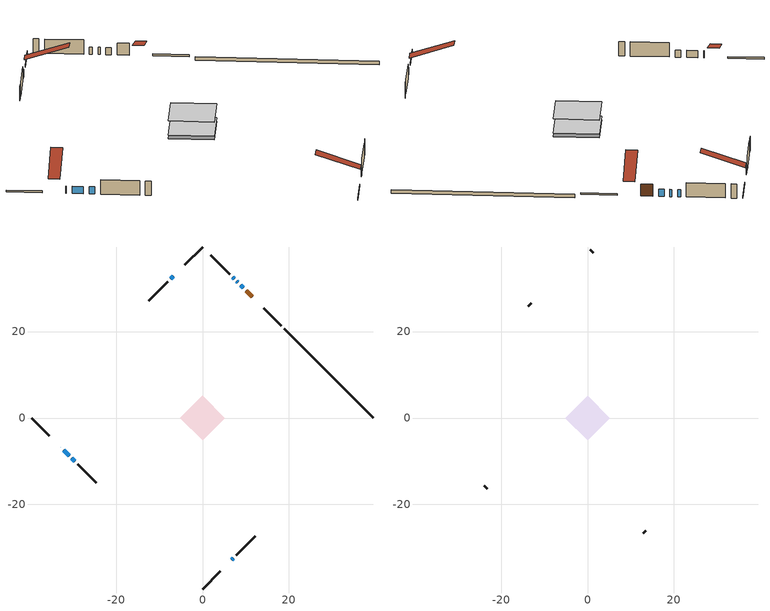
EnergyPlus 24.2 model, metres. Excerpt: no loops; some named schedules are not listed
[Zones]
conditioned space
 floor adiabatic (Floor2 construction): -5.17,0 0,5.17 5.17,0 0,-5.17 z0.46
 floor adiabatic (AdiabaticFloorConstruction): -5.17,0 0,5.17 5.17,0 0,-5.17 z0.46
 floor foundation (Slab1 construction): -5.17,0.01 -0.01,5.17 5.17,-0.01 0.01,-5.17 z-0.15
 wall outside (RimJoist1 construction): 0,-39.56 4.09,-35.48 / -39.56,0 -35.48,-4.09 / 0,39.56 -4.09,35.48 / 18.21,21.35 14.12,25.44 z0.46:0.76
 wall outside (AdiabaticWallConstruction 1): 11.48,28.08 10.13,29.43 z0.46:2.49
 wall outside (AdiabaticWallConstruction): -32.84,-6.73 -32.77,-6.79 / -32.12,-7.45 -30.86,-8.7 / -30.2,-9.36 -29.57,-9.99 / 6.73,-32.84 7.17,-32.39 / -6.73,32.84 -7.36,32.21 / 9.47,30.09 8.84,30.72 / 8.19,31.37 7.97,31.59 / 7.32,32.25 6.99,32.57 z0.46:1.68
 wall outside (Wall1 construction): 7.82,-31.74 12.2,-27.36 / -28.92,-10.64 -24.54,-15.02 / -8.01,31.55 -12.39,27.18 / 6.34,33.23 1.96,37.6 z0.46:2.9
 wall foundation (FoundationWall1 construction): 39.56,0 18.87,20.7 z-0.15:0.46
 window (WindowConstruction 7): -32.83,-6.73 -32.77,-6.79 z0.46:1.68
 window (WindowConstruction): -32.11,-7.45 -30.86,-8.7 z0.46:1.68
 window (WindowConstruction 1): -30.2,-9.36 -29.57,-9.99 z0.46:1.68
 window (WindowConstruction 2): 6.73,-32.83 7.17,-32.39 z0.46:1.68
 window (WindowConstruction 3): -6.73,32.83 -7.36,32.21 z0.46:1.68
 window (WindowConstruction 4): 9.47,30.09 8.84,30.72 z0.46:1.68
 window (WindowConstruction 5): 8.19,31.38 7.97,31.59 z0.46:1.68
 window (WindowConstruction 6): 7.32,32.25 6.99,32.57 z0.46:1.68
 door (Door): 11.48,28.08 10.13,29.43 z0.46:2.49
 ceiling adiabatic (AdiabaticFloorConstruction): 0,-5.17 5.17,0 0,5.17 -5.17,0 z0.46
attic - vented
 floor to conditioned space (Floor1 construction Reversed): -5.17,0 0,5.17 5.17,0 0,-5.17 z2.9
 wall outside (Wall2 construction): 12.86,-26.71 13.5,-26.06 / -23.89,-15.68 -23.24,-16.32 / -13.04,26.52 -13.69,25.87 / 1.3,38.26 0.66,38.91 z0.46:2.9
 roof outside (Roof1 construction): 6.07,-33.49,2.9 1.03,-28.45,5.27 -0.29,-29.78,5.27 4.74,-34.82,2.9; -33.49,-6.07,2.9 -28.45,-1.03,5.27 -29.78,0.29,5.27 -34.82,-4.74,2.9; -6.07,33.49,2.9 -1.03,28.45,5.27 0.29,29.78,5.27 -4.74,34.82,2.9; 12.14,27.42,2.9 7.1,22.39,5.27 8.43,21.06,5.27 13.47,26.1,2.9
[Building]
Building 1: Terrain=Suburbs
[Site:Location]
Windsor AP_ON: Latitude {deg}=42.28; Longitude {deg}=-82.96; Time Zone {hr}=-5; Elevation {m}=190; Keep Site Location Information=Yes
[Site:GroundTemperature:Shallow]
6.34957, 4.46684, 4.31606, 5.20952, 8.79623, 12.3662, 15.4612, 17.4219, 17.5884, 15.9938, 12.9777, 9.51722
[Site:WaterMainsTemperature]
Calculation Method=Schedule; Temperature Schedule=mains temperature schedule
[Material] Roughness=Rough; Thermal Absorptance=0.9
Name | Thickness {m} | Conductivity {W/m-K} | Density {kg/m3} | Specific Heat {J/kg-K} | Solar Absorptance | Visible Absorptance
asphalt or fiberglass shingles | 0.00635 | 0.162714 | 1121.4 | 1465.45 | 0.4 | 0.4
ceiling loosefill ins | 0.254 | 0.0480833 | 16.02 | 1046.75 | 0.7 | 0.7
ceiling stud and cavity | 0.1397 | 0.143208 | 65.682 | 1177.47 | 0.7 | 0.7
concrete 4.0 in. | 0.1016 | 1.803125 | 2242.8 | 837.4 | 0.7 | 0.7
concrete 8.0 in. | 0.2032 | 1.803125 | 2242.8 | 837.4 | 0.7 | 0.7
door material | 0.04445 | 0.053851 | 512.64 | 1214.23 | 0.7 | 0.7
exterior vertical ins | 0.00347186 | 0.029427 | 32.04 | 1214.23 | 0.7 | 0.7
floor covering | 0.0127 | 0.0433444 | 54.468 | 1339.84 | 0.6 | 0.6
floor rigid ins; wall rigid ins | 0.512978 | 0.029427 | 32.04 | 1214.23 | 0.7 | 0.7
floor stud and cavity | 0.1397 | 0.102121 | 92.3553 | 1139.71 | 0.7 | 0.7
floor stud and cavity 1 | 0.1397 | 1.75129 | 37.0049 | 1207.88 | 0.7 | 0.7
furniture material conditioned space 1 | 0.1524 | 0.115458 | 640.8 | 1214.23 | 0.6 | 0.6
gypsum board | 0.0127 | 0.160291 | 801 | 837.4 | 0.6 | 0.6
gypsum board 1 | 0.0127 | 0.160291 | 801 | 837.4 | 0.7 | 0.7
osb sheathing 0.5 in. | 0.0127 | 0.115458 | 512.64 | 1214.23 | 0.7 | 0.7
osb sheathing 0.75 in. | 0.01905 | 0.115458 | 512.64 | 1214.23 | 0.7 | 0.7
rim joist stud and cavity | 0.0508 | 0.194335 | 50.32683 | 1063.81 | 0.6 | 0.6
wall stud and cavity | 0.1397 | 1.44277 | 139.0536 | 1170.24 | 0.7 | 0.7
wall stud and cavity 1 | 0.0889 | 6.1454 | 50.32683 | 1063.81 | 0.6 | 0.6
wall stud and cavity 2 | 0.0889 | 0.380278 | 52.3479 | 1209.89 | 0.7 | 0.7
wall stud and cavity 3 | 0.0889 | 0.391764 | 83.0341 | 1211.67 | 0.7 | 0.7
wood siding | 0.0254 | 0.102417 | 544.68 | 1172.36 | 0.25 | 0.25
wood siding 1 | 0.00254 | 0.102417 | 544.68 | 1172.36 | 0.25 | 0.25
wood siding 2; wood siding 3; wood siding 4 | 0.0254 | 0.102417 | 544.68 | 1172.36 | 0.7 | 0.7
[WindowMaterial:SimpleGlazingSystem]
Name | U-Factor {W/m2-K} | Solar Heat Gain Coefficient
WindowMaterial | 5.06818 | 0.6
WindowMaterial 1 | 3.09792 | 0.54
WindowMaterial 2 | 4.87286 | 0.56
WindowMaterial 3 | 6.867541 | 0.7
WindowMaterial 4 | 3.12176 | 0.46
WindowMaterial 5 | 3.1405 | 0.45
[Construction]
AdiabaticFloorConstruction: floor stud and cavity 1, floor rigid ins, osb sheathing 0.75 in., floor covering
AdiabaticWallConstruction: wood siding 3, wall rigid ins, wall stud and cavity 2, gypsum board
AdiabaticWallConstruction 1: wood siding 4, wall rigid ins, wall stud and cavity 2, gypsum board
Door: door material
Floor1 construction Reversed: gypsum board, ceiling stud and cavity, ceiling loosefill ins
Floor2 construction: floor stud and cavity, osb sheathing 0.75 in., floor covering
FoundationWall1 construction: concrete 8.0 in., gypsum board 1
furniture construction conditioned space 1: furniture material conditioned space 1
PartitionWallConstruction: gypsum board, wall stud and cavity 3, gypsum board
RimJoist1 construction: wood siding 2, rim joist stud and cavity
Roof1 construction: asphalt or fiberglass shingles
Slab1 construction: concrete 4.0 in.
Wall1 construction: wood siding, osb sheathing 0.5 in., wall stud and cavity, gypsum board
Wall2 construction: wood siding 1, wall stud and cavity 1
WindowConstruction; WindowConstruction 3; WindowConstruction 4: WindowMaterial
WindowConstruction 1: WindowMaterial 1
WindowConstruction 2: WindowMaterial 2
WindowConstruction 5: WindowMaterial 3
WindowConstruction 6: WindowMaterial 4
WindowConstruction 7: WindowMaterial 5
[Zone] Multiplier=1; Part of Total Floor Area=Yes
Name | Volume {m3}
attic - vented | 20.6301
conditioned space | 176.2
[Space]
Name | Zone | Volume {m3}
attic - vented 1 | attic - vented | 20.6301
conditioned space 1 | conditioned space | 176.2
[ZoneInfiltration:EffectiveLeakageArea]
infil attic - vented 1: Zone or Space=attic - vented 1; Schedule=Always On Discrete; Effective Air Leakage Area {cm2}=2378.22; Stack Coefficient=0.000334713; Wind Coefficient=1.23611e-05
[ZoneMixing]
whole house fan mix: Zone or Space=attic - vented; Schedule=Always On Continuous; Design Flow Rate Calculation Method=Flow/Zone; Design Flow Rate {m3/s}=0; Source Zone or Space=conditioned space
[SurfaceProperty:ExposedFoundationPerimeter]
Slab1: Exposed Perimeter Calculation Method=TotalExposedPerimeter; Total Exposed Perimeter {m}=29.27
[InternalMass] Zone or ZoneList=conditioned space; Space or SpaceList=conditioned space 1
Name | Construction | Surface Area {m2}
furniture mass conditioned space 1 | furniture construction conditioned space 1 | 64.2365
partition wall mass | PartitionWallConstruction | 107.046
[Lights]
interior lighting: Zone or ZoneList or Space or SpaceList=conditioned space 1; Schedule=interior lighting schedule; Design Level Calculation Method=LightingLevel; Lighting Level {W}=343.2; Return Air Fraction=0; Fraction Radiant=0.6; Fraction Visible=0.2; Fraction Replaceable=1
[People]
occupants: Zone or ZoneList or Space or SpaceList=conditioned space 1; Number of People Schedule=occupants schedule; Number of People Calculation Method=People; Number of People=3; Fraction Radiant=0.314171; Sensible Heat Fraction=0.56303; Activity Level Schedule=occupants activity schedule; Carbon Dioxide Generation Rate {m3/s-W}=0; Enable ASHRAE 55 Comfort Warnings=No; Mean Radiant Temperature Calculation Type=EnclosureAveraged
[ElectricEquipment] Zone or ZoneList or Space or SpaceList=conditioned space 1; Design Level Calculation Method=EquipmentLevel
Name | Schedule | Design Level {W} | Fraction Latent | Fraction Radiant | Fraction Lost
clothes dryer | clothes dryer schedule | 140.772 | 0.015 | 0.081 | 0.85
clothes washer | clothes washer schedule | 32.1985 | 0.03 | 0.162 | 0.7
cooking range | cooking range schedule | 215.147 | 0.08 | 0.432 | 0.2
dishwasher | dishwasher schedule | 66.8632 | 0.3 | 0.18 | 0.4
fridge | fridge schedule | 72.9452 | 0 | 0.6 | 0
mech vent bath fan 0 | mech vent bath fan 0 schedule | 25.1 | 0 | 0 | 1
mech vent house fan | mech vent house fan schedule | 0 | 0 | 0 | 1
mech vent house fan cfis | mech vent house fan cfis schedule | 0 | 0 | 0 | 0
misc plug loads | misc plug loads schedule | 494.7 | 0.045 | 0.513 | 0.1
whole house fan | Always On Discrete | 0 | 0 | 0 | 1
[OtherEquipment] Zone or ZoneList or Space or SpaceList=conditioned space 1; Design Level Calculation Method=EquipmentLevel
Name | Fuel Type | Schedule | Design Level {W} | Fraction Latent | Fraction Radiant | Fraction Lost
clothes dryer 1 | Electricity | clothes dryer schedule | 0 | 0.015 | 0.081 | 0.85
cooking range 1 | Electricity | cooking range schedule | 0 | 0.08 | 0.432 | 0.2
general water use latent | None | general water use schedule | 62.594 | 1 | 0 | 0
general water use sensible | None | general water use schedule | -61.6891 | 0 | 0.6 | 0
mech vent house fan latent load | None | Always On Discrete | 0 | 1 | 0 | 0
mech vent house fan sensible load | None | Always On Discrete | 0 | 0 | 0 | 0
water heater energy adjustment1 | NaturalGas | Always On Discrete | 0.01 | 0 | 0 | 1
[ZoneInfiltration:DesignFlowRate] Zone or ZoneList or Space or SpaceList=conditioned space 1; Schedule=Always On Discrete; Design Flow Rate Calculation Method=Flow/Zone; Design Flow Rate {m3/s}=0
infil flow; natural vent flow; whole house fan flow
[AvailabilityManager:Scheduled]
furnace airloop Availability Manager: Schedule=Always On Discrete
[Foundation:Kiva]
Foundation Kiva 1: Initial Indoor Air Temperature {C}=18; Wall Height Above Grade {m}=0.460004; Wall Depth Below Slab {m}=0.2032; Custom Block Material Name 1=exterior vertical ins; Custom Block Depth 1 {m}=0.609996; Custom Block X Position 1 {m}=0.2159; Custom Block Z Position 1 {m}=0
[Foundation:Kiva:Settings]
Soil Conductivity {W/m-K}=0.849921; Soil Density {kg/m3}=1842.3; Soil Specific Heat {J/kg-K}=418.7; Ground Solar Absorptivity=0.9; Ground Thermal Absorptivity=0.9; Ground Surface Roughness {m}=0.03; Far-Field Width {m}=40; Deep-Ground Boundary Condition=ZeroFlux; Deep-Ground Depth {m}=40; Minimum Cell Dimension {m}=0.2; Maximum Cell Growth Coefficient=3; Simulation Timestep=Timestep
[Exterior:Lights]
exterior lighting: Schedule=exterior lighting schedule; Design Level {W}=75.6
[EnergyManagementSystem:GlobalVariable]
furnace_airloop_Fan_RTF
infil_program_Qfan
infil_program_Qinf
natural_vent_program_Qnv
natural_vent_program_Qwhf
[EnergyManagementSystem:Sensor]
Name | Output:Variable or Output:Meter Index Key | Output:Variable or Output:Meter
airflow_gain | infil flow | Infiltration Sensible Heat Gain Energy
airflow_gain_1 | natural vent flow | Infiltration Sensible Heat Gain Energy
airflow_gain_2 | whole house fan flow | Infiltration Sensible Heat Gain Energy
airflow_loss | infil flow | Infiltration Sensible Heat Loss Energy
airflow_loss_1 | natural vent flow | Infiltration Sensible Heat Loss Energy
airflow_loss_2 | whole house fan flow | Infiltration Sensible Heat Loss Energy
clg_load_cond |  | Cooling:EnergyTransfer:Zone:CONDITIONED SPACE
clg_sp_s; clg_sp_s_1 | cooling setpoint | Schedule Value
clothes_dryer_exhaust_0_sch_s | clothes dryer exhaust 0 schedule | Schedule Value
cool_season | cooling season schedule | Schedule Value
htg_load_cond |  | Heating:EnergyTransfer:Zone:CONDITIONED SPACE
htg_sp_s; htg_sp_s_1 | heating setpoint | Schedule Value
ig_ee_conv | clothes dryer | Electric Equipment Convective Heating Energy
ig_ee_conv_2 | cooking range | Electric Equipment Convective Heating Energy
ig_ee_conv_4 | fridge | Electric Equipment Convective Heating Energy
ig_ee_conv_5 | misc plug loads | Electric Equipment Convective Heating Energy
ig_ee_conv_6 | whole house fan | Electric Equipment Convective Heating Energy
ig_ee_rad | clothes dryer | Electric Equipment Radiant Heating Energy
ig_ee_rad_2 | cooking range | Electric Equipment Radiant Heating Energy
ig_ee_rad_4 | fridge | Electric Equipment Radiant Heating Energy
ig_ee_rad_5 | misc plug loads | Electric Equipment Radiant Heating Energy
ig_ee_rad_6 | whole house fan | Electric Equipment Radiant Heating Energy
ig_lgt_conv | interior lighting | Lights Convective Heating Energy
ig_lgt_rad | interior lighting | Lights Radiant Heating Energy
ig_lgt_vis | interior lighting | Lights Visible Radiation Heating Energy
ig_oe_conv | clothes dryer 1 | Other Equipment Convective Heating Energy
ig_oe_conv_1 | cooking range 1 | Other Equipment Convective Heating Energy
ig_oe_conv_2 | general water use latent | Other Equipment Convective Heating Energy
ig_oe_conv_3 | general water use sensible | Other Equipment Convective Heating Energy
ig_oe_conv_4 | water heater energy adjustment1 | Other Equipment Convective Heating Energy
ig_oe_rad | clothes dryer 1 | Other Equipment Radiant Heating Energy
ig_oe_rad_1 | cooking range 1 | Other Equipment Radiant Heating Energy
ig_oe_rad_2 | general water use latent | Other Equipment Radiant Heating Energy
ig_oe_rad_3 | general water use sensible | Other Equipment Radiant Heating Energy
ig_oe_rad_4 | water heater energy adjustment1 | Other Equipment Radiant Heating Energy
ig_ppl_conv | occupants | People Convective Heating Energy
ig_ppl_rad | occupants | People Radiant Heating Energy
im_conv | furniture mass conditioned space 1 | Surface Inside Face Convection Heat Gain Energy
im_conv_1 | partition wall mass | Surface Inside Face Convection Heat Gain Energy
im_ig | furniture mass conditioned space 1 | Surface Inside Face Internal Gains Radiation Heat Gain Energy
im_ig_1 | partition wall mass | Surface Inside Face Internal Gains Radiation Heat Gain Energy
im_lgt | furniture mass conditioned space 1 | Surface Inside Face Lights Radiation Heat Gain Energy
im_lgt_1 | partition wall mass | Surface Inside Face Lights Radiation Heat Gain Energy
im_sol | furniture mass conditioned space 1 | Surface Inside Face Solar Radiation Heat Gain Energy
im_sol_1 | partition wall mass | Surface Inside Face Solar Radiation Heat Gain Energy
im_surf | furniture mass conditioned space 1 | Surface Inside Face Net Surface Thermal Radiation Heat Gain Energy
im_surf_1 | partition wall mass | Surface Inside Face Net Surface Thermal Radiation Heat Gain Energy
mech_vent_bath_fan_0_sch_s | mech vent bath fan 0 schedule | Schedule Value
mv_conv | mech vent bath fan 0 | Electric Equipment Convective Heating Energy
mv_conv_1 | mech vent house fan | Electric Equipment Convective Heating Energy
mv_conv_2 | mech vent house fan cfis | Electric Equipment Convective Heating Energy
mv_conv_3 | mech vent house fan latent load | Other Equipment Convective Heating Energy
mv_conv_4 | mech vent house fan sensible load | Other Equipment Convective Heating Energy
mv_rad | mech vent bath fan 0 | Electric Equipment Radiant Heating Energy
mv_rad_1 | mech vent house fan | Electric Equipment Radiant Heating Energy
mv_rad_2 | mech vent house fan cfis | Electric Equipment Radiant Heating Energy
mv_rad_3 | mech vent house fan latent load | Other Equipment Radiant Heating Energy
mv_rad_4 | mech vent house fan sensible load | Other Equipment Radiant Heating Energy
natural_vent_s | natural vent schedule | Schedule Value
out_pb_s |  | Site Outdoor Air Barometric Pressure
out_wt_s |  | Site Outdoor Air Humidity Ratio
site_vw_s |  | Site Wind Speed
ss_back_out | Window1 | Surface Window Shortwave from Zone Back Out Window Heat Transfer Rate
ss_back_out_1 | Window2 | Surface Window Shortwave from Zone Back Out Window Heat Transfer Rate
ss_back_out_2 | Window4 | Surface Window Shortwave from Zone Back Out Window Heat Transfer Rate
ss_back_out_3 | Window5 | Surface Window Shortwave from Zone Back Out Window Heat Transfer Rate
ss_back_out_4 | Window6 | Surface Window Shortwave from Zone Back Out Window Heat Transfer Rate
ss_back_out_5 | Window7 | Surface Window Shortwave from Zone Back Out Window Heat Transfer Rate
ss_back_out_6 | Window8 | Surface Window Shortwave from Zone Back Out Window Heat Transfer Rate
ss_back_out_7 | Window9 | Surface Window Shortwave from Zone Back Out Window Heat Transfer Rate
ss_conv | Door1 | Surface Inside Face Convection Heat Gain Energy
ss_conv_1 | Window1 | Surface Inside Face Convection Heat Gain Energy
ss_conv_2 | Window2 | Surface Inside Face Convection Heat Gain Energy
ss_conv_3 | Window4 | Surface Inside Face Convection Heat Gain Energy
ss_conv_4 | Window5 | Surface Inside Face Convection Heat Gain Energy
ss_conv_5 | Window6 | Surface Inside Face Convection Heat Gain Energy
ss_conv_6 | Window7 | Surface Inside Face Convection Heat Gain Energy
ss_conv_7 | Window8 | Surface Inside Face Convection Heat Gain Energy
ss_conv_8 | Window9 | Surface Inside Face Convection Heat Gain Energy
ss_ig | Door1 | Surface Inside Face Internal Gains Radiation Heat Gain Energy
ss_ig_1 | Window1 | Surface Inside Face Internal Gains Radiation Heat Gain Energy
ss_ig_2 | Window2 | Surface Inside Face Internal Gains Radiation Heat Gain Energy
ss_ig_3 | Window4 | Surface Inside Face Internal Gains Radiation Heat Gain Energy
ss_ig_4 | Window5 | Surface Inside Face Internal Gains Radiation Heat Gain Energy
ss_ig_5 | Window6 | Surface Inside Face Internal Gains Radiation Heat Gain Energy
ss_ig_6 | Window7 | Surface Inside Face Internal Gains Radiation Heat Gain Energy
ss_ig_7 | Window8 | Surface Inside Face Internal Gains Radiation Heat Gain Energy
ss_ig_8 | Window9 | Surface Inside Face Internal Gains Radiation Heat Gain Energy
ss_lgt | Door1 | Surface Inside Face Lights Radiation Heat Gain Energy
ss_sol | Door1 | Surface Inside Face Solar Radiation Heat Gain Energy
ss_surf | Door1 | Surface Inside Face Net Surface Thermal Radiation Heat Gain Energy
ss_surf_1 | Window1 | Surface Inside Face Net Surface Thermal Radiation Heat Gain Energy
ss_surf_2 | Window2 | Surface Inside Face Net Surface Thermal Radiation Heat Gain Energy
ss_surf_3 | Window4 | Surface Inside Face Net Surface Thermal Radiation Heat Gain Energy
ss_surf_4 | Window5 | Surface Inside Face Net Surface Thermal Radiation Heat Gain Energy
ss_surf_5 | Window6 | Surface Inside Face Net Surface Thermal Radiation Heat Gain Energy
ss_surf_6 | Window7 | Surface Inside Face Net Surface Thermal Radiation Heat Gain Energy
ss_surf_7 | Window8 | Surface Inside Face Net Surface Thermal Radiation Heat Gain Energy
ss_surf_8 | Window9 | Surface Inside Face Net Surface Thermal Radiation Heat Gain Energy
ss_trans_in | Window1 | Surface Window Transmitted Solar Radiation Rate
ss_trans_in_1 | Window2 | Surface Window Transmitted Solar Radiation Rate
ss_trans_in_2 | Window4 | Surface Window Transmitted Solar Radiation Rate
ss_trans_in_3 | Window5 | Surface Window Transmitted Solar Radiation Rate
ss_trans_in_4 | Window6 | Surface Window Transmitted Solar Radiation Rate
ss_trans_in_5 | Window7 | Surface Window Transmitted Solar Radiation Rate
ss_trans_in_6 | Window8 | Surface Window Transmitted Solar Radiation Rate
ss_trans_in_7 | Window9 | Surface Window Transmitted Solar Radiation Rate
ss_trans_out | Window1 | Surface Inside Face Initial Transmitted Diffuse Transmitted Out Window Solar Radiation Rate
ss_trans_out_1 | Window2 | Surface Inside Face Initial Transmitted Diffuse Transmitted Out Window Solar Radiation Rate
ss_trans_out_2 | Window4 | Surface Inside Face Initial Transmitted Diffuse Transmitted Out Window Solar Radiation Rate
ss_trans_out_3 | Window5 | Surface Inside Face Initial Transmitted Diffuse Transmitted Out Window Solar Radiation Rate
ss_trans_out_4 | Window6 | Surface Inside Face Initial Transmitted Diffuse Transmitted Out Window Solar Radiation Rate
ss_trans_out_5 | Window7 | Surface Inside Face Initial Transmitted Diffuse Transmitted Out Window Solar Radiation Rate
ss_trans_out_6 | Window8 | Surface Inside Face Initial Transmitted Diffuse Transmitted Out Window Solar Radiation Rate
ss_trans_out_7 | Window9 | Surface Inside Face Initial Transmitted Diffuse Transmitted Out Window Solar Radiation Rate
s_conv | Floor1 | Surface Inside Face Convection Heat Gain Energy
s_conv_1 | Floor2 | Surface Inside Face Convection Heat Gain Energy
s_conv_10 | Wall1:135 | Surface Inside Face Convection Heat Gain Energy
s_conv_11 | Wall1:225 | Surface Inside Face Convection Heat Gain Energy
s_conv_12 | Wall1:315 | Surface Inside Face Convection Heat Gain Energy
s_conv_13 | Wall1:45 | Surface Inside Face Convection Heat Gain Energy
s_conv_2 | FoundationWall1 | Surface Inside Face Convection Heat Gain Energy
s_conv_3 | inferred conditioned ceiling | Surface Inside Face Convection Heat Gain Energy
s_conv_4 | inferred conditioned floor | Surface Inside Face Convection Heat Gain Energy
s_conv_5 | RimJoist1:135 | Surface Inside Face Convection Heat Gain Energy
s_conv_6 | RimJoist1:225 | Surface Inside Face Convection Heat Gain Energy
s_conv_7 | RimJoist1:315 | Surface Inside Face Convection Heat Gain Energy
s_conv_8 | RimJoist1:45 | Surface Inside Face Convection Heat Gain Energy
s_conv_9 | Slab1 | Surface Inside Face Convection Heat Gain Energy
s_ig | Floor1 | Surface Inside Face Internal Gains Radiation Heat Gain Energy
s_ig_1 | Floor2 | Surface Inside Face Internal Gains Radiation Heat Gain Energy
s_ig_10 | Wall1:135 | Surface Inside Face Internal Gains Radiation Heat Gain Energy
s_ig_11 | Wall1:225 | Surface Inside Face Internal Gains Radiation Heat Gain Energy
s_ig_12 | Wall1:315 | Surface Inside Face Internal Gains Radiation Heat Gain Energy
s_ig_13 | Wall1:45 | Surface Inside Face Internal Gains Radiation Heat Gain Energy
s_ig_2 | FoundationWall1 | Surface Inside Face Internal Gains Radiation Heat Gain Energy
s_ig_3 | inferred conditioned ceiling | Surface Inside Face Internal Gains Radiation Heat Gain Energy
s_ig_4 | inferred conditioned floor | Surface Inside Face Internal Gains Radiation Heat Gain Energy
s_ig_5 | RimJoist1:135 | Surface Inside Face Internal Gains Radiation Heat Gain Energy
s_ig_6 | RimJoist1:225 | Surface Inside Face Internal Gains Radiation Heat Gain Energy
s_ig_7 | RimJoist1:315 | Surface Inside Face Internal Gains Radiation Heat Gain Energy
s_ig_8 | RimJoist1:45 | Surface Inside Face Internal Gains Radiation Heat Gain Energy
s_ig_9 | Slab1 | Surface Inside Face Internal Gains Radiation Heat Gain Energy
s_lgt | Floor1 | Surface Inside Face Lights Radiation Heat Gain Energy
s_lgt_1 | Floor2 | Surface Inside Face Lights Radiation Heat Gain Energy
s_lgt_10 | Wall1:135 | Surface Inside Face Lights Radiation Heat Gain Energy
s_lgt_11 | Wall1:225 | Surface Inside Face Lights Radiation Heat Gain Energy
s_lgt_12 | Wall1:315 | Surface Inside Face Lights Radiation Heat Gain Energy
s_lgt_13 | Wall1:45 | Surface Inside Face Lights Radiation Heat Gain Energy
s_lgt_2 | FoundationWall1 | Surface Inside Face Lights Radiation Heat Gain Energy
s_lgt_3 | inferred conditioned ceiling | Surface Inside Face Lights Radiation Heat Gain Energy
s_lgt_4 | inferred conditioned floor | Surface Inside Face Lights Radiation Heat Gain Energy
s_lgt_5 | RimJoist1:135 | Surface Inside Face Lights Radiation Heat Gain Energy
s_lgt_6 | RimJoist1:225 | Surface Inside Face Lights Radiation Heat Gain Energy
s_lgt_7 | RimJoist1:315 | Surface Inside Face Lights Radiation Heat Gain Energy
s_lgt_8 | RimJoist1:45 | Surface Inside Face Lights Radiation Heat Gain Energy
s_lgt_9 | Slab1 | Surface Inside Face Lights Radiation Heat Gain Energy
s_sol | Floor1 | Surface Inside Face Solar Radiation Heat Gain Energy
s_sol_1 | Floor2 | Surface Inside Face Solar Radiation Heat Gain Energy
s_sol_10 | Wall1:135 | Surface Inside Face Solar Radiation Heat Gain Energy
s_sol_11 | Wall1:225 | Surface Inside Face Solar Radiation Heat Gain Energy
s_sol_12 | Wall1:315 | Surface Inside Face Solar Radiation Heat Gain Energy
s_sol_13 | Wall1:45 | Surface Inside Face Solar Radiation Heat Gain Energy
s_sol_2 | FoundationWall1 | Surface Inside Face Solar Radiation Heat Gain Energy
s_sol_3 | inferred conditioned ceiling | Surface Inside Face Solar Radiation Heat Gain Energy
s_sol_4 | inferred conditioned floor | Surface Inside Face Solar Radiation Heat Gain Energy
s_sol_5 | RimJoist1:135 | Surface Inside Face Solar Radiation Heat Gain Energy
s_sol_6 | RimJoist1:225 | Surface Inside Face Solar Radiation Heat Gain Energy
s_sol_7 | RimJoist1:315 | Surface Inside Face Solar Radiation Heat Gain Energy
s_sol_8 | RimJoist1:45 | Surface Inside Face Solar Radiation Heat Gain Energy
s_sol_9 | Slab1 | Surface Inside Face Solar Radiation Heat Gain Energy
s_surf | Floor1 | Surface Inside Face Net Surface Thermal Radiation Heat Gain Energy
s_surf_1 | Floor2 | Surface Inside Face Net Surface Thermal Radiation Heat Gain Energy
s_surf_10 | Wall1:135 | Surface Inside Face Net Surface Thermal Radiation Heat Gain Energy
s_surf_11 | Wall1:225 | Surface Inside Face Net Surface Thermal Radiation Heat Gain Energy
s_surf_12 | Wall1:315 | Surface Inside Face Net Surface Thermal Radiation Heat Gain Energy
s_surf_13 | Wall1:45 | Surface Inside Face Net Surface Thermal Radiation Heat Gain Energy
s_surf_2 | FoundationWall1 | Surface Inside Face Net Surface Thermal Radiation Heat Gain Energy
s_surf_3 | inferred conditioned ceiling | Surface Inside Face Net Surface Thermal Radiation Heat Gain Energy
s_surf_4 | inferred conditioned floor | Surface Inside Face Net Surface Thermal Radiation Heat Gain Energy
s_surf_5 | RimJoist1:135 | Surface Inside Face Net Surface Thermal Radiation Heat Gain Energy
s_surf_6 | RimJoist1:225 | Surface Inside Face Net Surface Thermal Radiation Heat Gain Energy
s_surf_7 | RimJoist1:315 | Surface Inside Face Net Surface Thermal Radiation Heat Gain Energy
